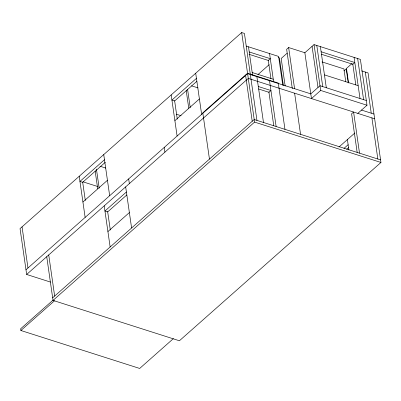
<?xml version="1.0" encoding="UTF-8"?>
<svg xmlns="http://www.w3.org/2000/svg" width="401" height="401" viewBox="0 0 401 401"><rect width="100%" height="100%" fill="white"/><g stroke="black" fill="none" stroke-linecap="round" stroke-linejoin="round"><path stroke-width="0.6" d="M256.951 120.395L244.42 33.428L241.683 32.551L20.05 228.625L26.656 274.464L50.496 282.083M104.476 159.728L79.954 181.422L82.691 182.3L105.363 162.24M196.44 78.37L171.919 100.065L174.656 100.942L196.866 81.293M82.917 201.989L107.443 180.295M174.881 120.631L199.402 98.937M25.975 269.753L247.607 73.679L310.79 93.864M26.656 274.464L248.289 78.395L374.654 118.766M257.938 74.596L269.121 64.706M357.802 113.383L367 105.247L360.394 59.403L314.063 44.601L320.665 90.441L311.472 98.581L304.865 52.737L288.65 47.554L286.655 49.318L292.314 88.606M126.41 192.009L104.952 210.996L107.689 211.868L126.816 194.951M287.171 53.173L281.191 58.461L285.171 86.085M304.735 52.852L314.063 44.601M107.914 231.557L129.373 212.575M52.661 297.833L254.214 119.523L380.579 159.894M52.932 300.224L20.646 328.785L20.892 330.499L139.678 368.449L173.362 338.644M361.657 70.882L368.048 72.922L380.95 162.465L179.397 340.77L53.032 300.399L254.585 122.094L241.683 32.551M20.892 330.499L54.581 300.7M310.665 93.979L319.988 85.729L366.324 100.531M352.063 63.478L346.469 68.426L348.504 82.546M343.918 70.937L346.218 68.902L348.253 83.022M339.01 147.002L354.795 133.037M343.943 148.435L348.133 144.726M346.68 149.307L348.544 147.658M321.121 51.759L354.815 62.526L352.825 64.29L321.492 54.28M322.003 61.904L343.923 68.907L345.777 81.799M246.139 46.065L278.61 56.436L282.765 85.288M278.454 57.589L279.402 57.889L283.382 85.513M324.454 74.897L358.153 85.664M249.232 51.955L270.294 58.686L268.299 60.446L248.996 54.28M320.665 90.441L367 105.247M252.194 72.521L273.256 79.248M361.456 110.054L373.973 114.049M258.294 86.496L270.931 90.531L268.941 92.295L258.6 88.992M191.568 85.844L198.039 87.909M254.585 122.094L380.95 162.465M176.4 114.22L181.122 115.729M99.939 166.199L105.819 168.079M83.092 181.859L97.919 186.595M365.311 72.045L371.236 113.177M371.912 117.889L377.842 159.017M357.657 58.531L363.582 99.659M354.078 57.383L360.003 98.516M352.79 64.06L355.797 84.932M359.517 153.167L353.592 112.034L351.602 113.799L357.171 152.47M347.391 139.583L348.895 150.019M320.379 46.621L326.304 87.749M316.8 45.473L322.725 86.606M312.068 46.366L317.993 87.493M288.65 47.554L294.575 88.686M294.62 93.197L300.55 134.325M284.966 129.348L278.294 83.077L247.547 73.253L202.791 112.846L209.457 159.117M269.552 53.544L273.622 81.784M268.269 60.22L270.921 78.636M269.452 80.25L276.119 126.521M268.881 91.884L273.768 125.814M256.815 76.215L263.482 122.485M248.49 46.817L252.56 75.052M245.552 75.017L252.224 121.287M195.698 73.233L201.628 114.36M187.573 89.253L190.229 107.668M186.194 90.476L188.761 108.275M174.62 100.711L177.277 119.127M171.177 94.927L177.102 136.054M164.23 147.443L164.906 152.159M128.671 178.901L129.348 183.618M125.668 186.871L131.598 227.999M103.739 154.585L109.663 195.718M107.658 211.638L110.31 230.054M104.21 205.853L110.14 246.981M96.441 169.182L99.182 188.214M95.152 171.016L97.714 188.821M82.661 182.069L85.313 200.485M79.213 176.285L85.142 217.412M48.727 254.941L54.656 296.068M46.737 256.7L53.032 300.399M22.045 226.861L27.97 267.988"/></g></svg>
